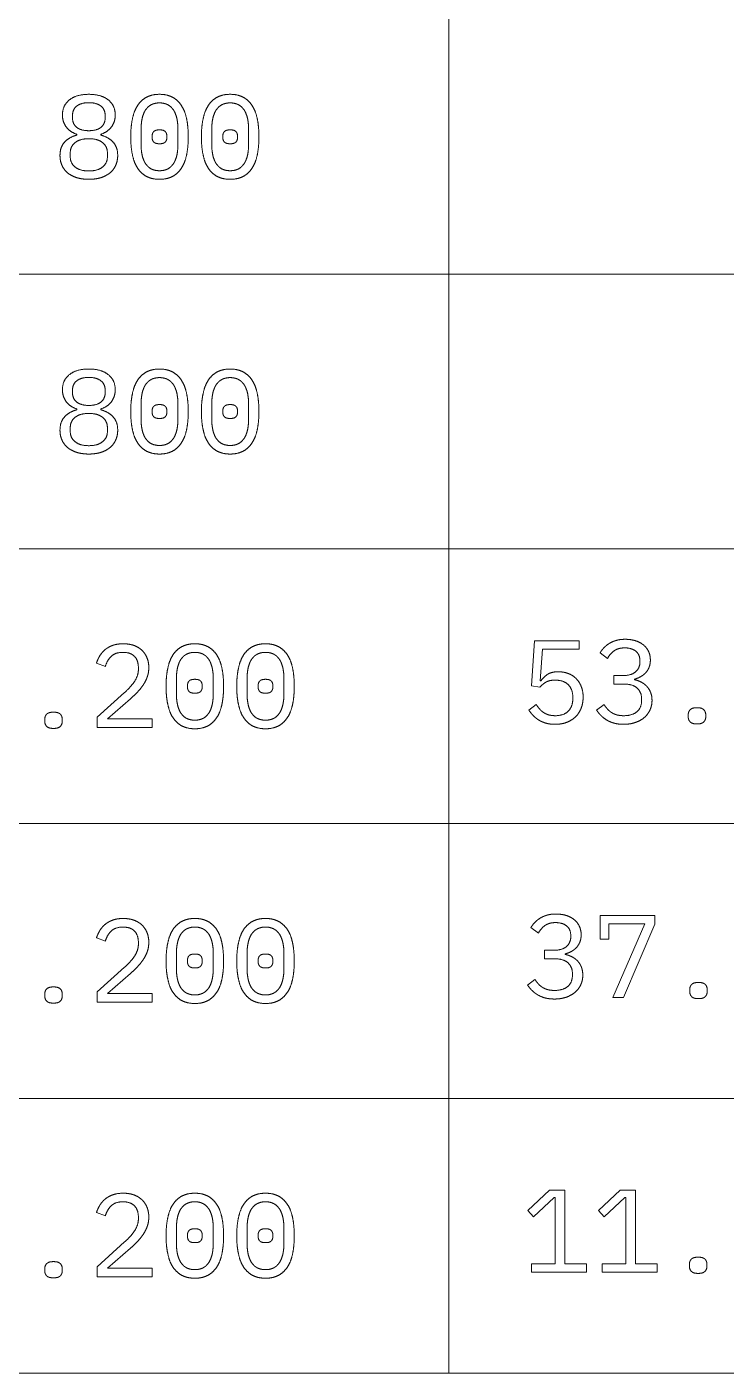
# Model space of a CAD drawing. Header units: millimetres. Extents: x 25 to 584, y 11 to 410.
# Drawn here: x 513.75 to 531.56, y 340 to 374.3 of the extents above; entities that cross this region are included whole.
import ezdxf

# ---------------------------------------------------------------- set-up
doc = ezdxf.new("R2010")
doc.units = ezdxf.units.MM
doc.layers.add('dims', color=7, linetype='Continuous', lineweight=5)

msp = doc.modelspace()

# ---------------------------------------------------------------- linework, layer by layer
at = {"layer": 'dims'}
for p, q in [((524.496, 340), (524.496, 410)), ((514.907, 371.992), (514.907, 372.034)), ((515.742, 372.034), (515.742, 371.992)), ((515.015, 371.566), (515.015, 371.542)), ((515.634, 371.542), (515.634, 371.566)), ((516.654, 371.329), (516.654, 371.671)), ((516.939, 371.533), (516.939, 371.467)), ((517.31, 371.467), (517.31, 371.533)), ((517.595, 371.671), (517.595, 371.329)), ((518.454, 371.329), (518.454, 371.671)), ((518.739, 371.533), (518.739, 371.467)), ((519.11, 371.467), (519.11, 371.533)), ((519.395, 371.671), (519.395, 371.329)), ((514.85, 371.008), (514.85, 371.074)), ((515.799, 371.074), (515.799, 371.008)), ((447.088, 368), (584, 368)), ((514.907, 364.992), (514.907, 365.034)), ((515.742, 365.034), (515.742, 364.992)), ((516.654, 364.329), (516.654, 364.671)), ((517.595, 364.671), (517.595, 364.329)), ((518.454, 364.329), (518.454, 364.671)), ((519.395, 364.671), (519.395, 364.329)), ((515.015, 364.566), (515.015, 364.542)), ((515.634, 364.542), (515.634, 364.566)), ((516.939, 364.533), (516.939, 364.467)), ((517.31, 364.467), (517.31, 364.533)), ((518.739, 364.533), (518.739, 364.467)), ((519.11, 364.467), (519.11, 364.533)), ((514.85, 364.008), (514.85, 364.074)), ((515.799, 364.074), (515.799, 364.008)), ((447.088, 361), (584, 361)), ((526.677, 358.661), (526.602, 357.509)), ((527.817, 358.661), (526.677, 358.661)), ((526.822, 357.641), (526.882, 358.442)), ((526.882, 358.442), (527.817, 358.442)), ((527.817, 358.442), (527.817, 358.661)), ((528.349, 358.355), (528.537, 358.211)), ((529.362, 358.142), (529.362, 358.121)), ((515.52, 358.091), (515.745, 358.007)), ((516.587, 357.968), (516.587, 357.932)), ((528.925, 357.773), (528.694, 357.773)), ((528.694, 357.773), (528.694, 357.557)), ((517.554, 357.329), (517.554, 357.671)), ((517.839, 357.533), (517.839, 357.467)), ((518.21, 357.467), (518.21, 357.533)), ((518.495, 357.671), (518.495, 357.329)), ((519.354, 357.329), (519.354, 357.671)), ((519.639, 357.533), (519.639, 357.467)), ((520.01, 357.467), (520.01, 357.533)), ((520.295, 357.671), (520.295, 357.329)), ((526.602, 357.509), (526.815, 357.479)), ((526.842, 357.641), (526.822, 357.641)), ((528.694, 357.557), (528.942, 357.557)), ((529.219, 357.668), (529.219, 357.68)), ((516.237, 357.341), (515.537, 356.711)), ((515.799, 356.672), (516.384, 357.182)), ((527.652, 357.215), (527.652, 357.191)), ((529.405, 357.167), (529.405, 357.143)), ((526.722, 357.032), (526.534, 356.888)), ((528.447, 357.032), (528.259, 356.888)), ((530.592, 356.774), (530.592, 356.72)), ((531.037, 356.72), (531.037, 356.774)), ((514.202, 356.66), (514.202, 356.606)), ((514.647, 356.606), (514.647, 356.66)), ((515.537, 356.711), (515.537, 356.453)), ((515.537, 356.453), (516.935, 356.453)), ((516.935, 356.672), (515.799, 356.672)), ((516.935, 356.453), (516.935, 356.672)), ((447.088, 354), (584, 354)), ((528.347, 351.661), (528.347, 351.055)), ((529.745, 351.661), (528.347, 351.661)), ((529.745, 351.439), (529.745, 351.661)), ((526.586, 351.355), (526.775, 351.211)), ((528.572, 351.445), (529.49, 351.445)), ((528.572, 351.055), (528.572, 351.445)), ((529.49, 351.445), (528.671, 349.567)), ((528.941, 349.567), (529.745, 351.439)), ((515.52, 351.091), (515.745, 351.007)), ((516.587, 350.968), (516.587, 350.932)), ((527.6, 351.142), (527.6, 351.121)), ((528.347, 351.055), (528.572, 351.055)), ((517.554, 350.329), (517.554, 350.671)), ((518.495, 350.671), (518.495, 350.329)), ((519.354, 350.329), (519.354, 350.671)), ((520.295, 350.671), (520.295, 350.329)), ((527.162, 350.773), (526.931, 350.773)), ((526.931, 350.773), (526.931, 350.557)), ((526.931, 350.557), (527.18, 350.557)), ((527.456, 350.668), (527.456, 350.68)), ((516.237, 350.341), (515.537, 349.711)), ((517.839, 350.533), (517.839, 350.467)), ((518.21, 350.467), (518.21, 350.533)), ((519.639, 350.533), (519.639, 350.467)), ((520.01, 350.467), (520.01, 350.533)), ((515.799, 349.672), (516.384, 350.182)), ((526.685, 350.032), (526.496, 349.888)), ((527.642, 350.167), (527.642, 350.143)), ((514.202, 349.66), (514.202, 349.606)), ((514.647, 349.606), (514.647, 349.66)), ((515.537, 349.711), (515.537, 349.453)), ((516.935, 349.672), (515.799, 349.672)), ((516.935, 349.453), (516.935, 349.672)), ((528.671, 349.567), (528.941, 349.567)), ((530.63, 349.774), (530.63, 349.72)), ((531.074, 349.72), (531.074, 349.774)), ((515.537, 349.453), (516.935, 349.453)), ((447.088, 347), (584, 347)), ((527.059, 344.661), (526.504, 344.142)), ((526.65, 343.983), (527.179, 344.475)), ((527.452, 344.661), (527.059, 344.661)), ((527.179, 344.475), (527.2, 344.475)), ((527.2, 344.475), (527.2, 342.786)), ((527.452, 342.786), (527.452, 344.661)), ((528.859, 344.661), (528.304, 344.142)), ((528.45, 343.983), (528.979, 344.475)), ((529.252, 344.661), (528.859, 344.661)), ((528.979, 344.475), (529, 344.475)), ((529, 344.475), (529, 342.786)), ((529.252, 342.786), (529.252, 344.661)), ((515.52, 344.091), (515.745, 344.007)), ((526.504, 344.142), (526.65, 343.983)), ((528.304, 344.142), (528.45, 343.983)), ((516.587, 343.968), (516.587, 343.932)), ((517.554, 343.329), (517.554, 343.671)), ((517.839, 343.533), (517.839, 343.467)), ((518.21, 343.467), (518.21, 343.533)), ((518.495, 343.671), (518.495, 343.329)), ((519.354, 343.329), (519.354, 343.671)), ((519.639, 343.533), (519.639, 343.467)), ((520.01, 343.467), (520.01, 343.533)), ((520.295, 343.671), (520.295, 343.329)), ((516.237, 343.341), (515.537, 342.711)), ((515.799, 342.672), (516.384, 343.182)), ((514.202, 342.66), (514.202, 342.606)), ((514.647, 342.606), (514.647, 342.66)), ((515.537, 342.711), (515.537, 342.453)), ((516.935, 342.672), (515.799, 342.672)), ((516.935, 342.453), (516.935, 342.672)), ((526.6, 342.786), (526.6, 342.567)), ((527.2, 342.786), (526.6, 342.786)), ((528.004, 342.786), (527.452, 342.786)), ((528.004, 342.567), (528.004, 342.786)), ((528.4, 342.786), (528.4, 342.567)), ((529, 342.786), (528.4, 342.786)), ((529.804, 342.786), (529.252, 342.786)), ((529.804, 342.567), (529.804, 342.786)), ((530.622, 342.774), (530.622, 342.72)), ((531.067, 342.72), (531.067, 342.774)), ((515.537, 342.453), (516.935, 342.453)), ((526.6, 342.567), (528.004, 342.567)), ((528.4, 342.567), (529.804, 342.567)), ((447.088, 340), (584, 340))]:
    msp.add_line(p, q, dxfattribs=at)
for points in [[(514.83, 372.44), (515.007, 372.583), (515.325, 372.583)], [(515.325, 372.583), (515.642, 372.583), (515.82, 372.44)], [(516.567, 372.298), (516.657, 372.436), (516.795, 372.509)], [(516.795, 372.509), (516.932, 372.583), (517.125, 372.583)], [(517.125, 372.583), (517.317, 372.583), (517.455, 372.509)], [(517.455, 372.509), (517.592, 372.436), (517.682, 372.298)], [(518.367, 372.298), (518.457, 372.436), (518.595, 372.509)], [(518.595, 372.509), (518.732, 372.583), (518.925, 372.583)], [(518.925, 372.583), (519.117, 372.583), (519.255, 372.509)], [(519.255, 372.509), (519.392, 372.436), (519.482, 372.298)], [(514.652, 372.058), (514.652, 372.298), (514.83, 372.44)], [(515.017, 372.283), (514.907, 372.196), (514.907, 372.034)], [(515.325, 372.37), (515.127, 372.37), (515.017, 372.283)], [(515.632, 372.283), (515.522, 372.37), (515.325, 372.37)], [(515.742, 372.034), (515.742, 372.196), (515.632, 372.283)], [(515.82, 372.44), (515.997, 372.298), (515.997, 372.058)], [(516.435, 371.958), (516.477, 372.16), (516.567, 372.298)], [(516.763, 372.175), (516.707, 372.085), (516.681, 371.956)], [(516.909, 372.314), (516.819, 372.265), (516.763, 372.175)], [(517.125, 372.364), (516.999, 372.364), (516.909, 372.314)], [(517.34, 372.314), (517.25, 372.364), (517.125, 372.364)], [(517.486, 372.175), (517.43, 372.265), (517.34, 372.314)], [(517.569, 371.956), (517.542, 372.085), (517.486, 372.175)], [(517.682, 372.298), (517.772, 372.16), (517.815, 371.958)], [(518.235, 371.958), (518.277, 372.16), (518.367, 372.298)], [(518.563, 372.175), (518.507, 372.085), (518.481, 371.956)], [(518.709, 372.314), (518.619, 372.265), (518.563, 372.175)], [(518.925, 372.364), (518.799, 372.364), (518.709, 372.314)], [(519.14, 372.314), (519.05, 372.364), (518.925, 372.364)], [(519.286, 372.175), (519.23, 372.265), (519.14, 372.314)], [(519.369, 371.956), (519.342, 372.085), (519.286, 372.175)], [(519.482, 372.298), (519.572, 372.16), (519.615, 371.958)], [(514.75, 371.75), (514.652, 371.878), (514.652, 372.058)], [(514.907, 371.992), (514.907, 371.83), (515.014, 371.743)], [(515.635, 371.743), (515.742, 371.83), (515.742, 371.992)], [(515.997, 372.058), (515.997, 371.878), (515.899, 371.75)], [(516.392, 371.5), (516.392, 371.755), (516.435, 371.958)], [(516.681, 371.956), (516.654, 371.827), (516.654, 371.671)], [(517.595, 371.671), (517.595, 371.827), (517.569, 371.956)], [(517.815, 371.958), (517.857, 371.755), (517.857, 371.5)], [(518.192, 371.5), (518.192, 371.755), (518.235, 371.958)], [(518.481, 371.956), (518.454, 371.827), (518.454, 371.671)], [(519.395, 371.671), (519.395, 371.827), (519.369, 371.956)], [(519.615, 371.958), (519.657, 371.755), (519.657, 371.5)], [(514.707, 371.365), (514.824, 371.491), (515.015, 371.542)], [(515.015, 371.566), (514.847, 371.623), (514.75, 371.75)], [(515.014, 371.743), (515.12, 371.656), (515.325, 371.656)], [(515.325, 371.656), (515.529, 371.656), (515.635, 371.743)], [(515.899, 371.75), (515.802, 371.623), (515.634, 371.566)], [(515.634, 371.542), (515.825, 371.491), (515.942, 371.365)], [(516.435, 371.041), (516.392, 371.242), (516.392, 371.5)], [(516.939, 371.533), (516.939, 371.593), (516.979, 371.635)], [(516.979, 371.635), (517.02, 371.677), (517.125, 371.677)], [(517.125, 371.677), (517.23, 371.677), (517.27, 371.635)], [(517.27, 371.635), (517.31, 371.593), (517.31, 371.533)], [(517.857, 371.5), (517.857, 371.242), (517.815, 371.041)], [(518.235, 371.041), (518.192, 371.242), (518.192, 371.5)], [(518.739, 371.533), (518.739, 371.593), (518.779, 371.635)], [(518.779, 371.635), (518.82, 371.677), (518.925, 371.677)], [(518.925, 371.677), (519.03, 371.677), (519.07, 371.635)], [(519.07, 371.635), (519.11, 371.593), (519.11, 371.533)], [(519.657, 371.5), (519.657, 371.242), (519.615, 371.041)], [(514.59, 371.023), (514.59, 371.239), (514.707, 371.365)], [(514.975, 371.353), (514.85, 371.254), (514.85, 371.074)], [(515.325, 371.452), (515.1, 371.452), (514.975, 371.353)], [(515.674, 371.353), (515.55, 371.452), (515.325, 371.452)], [(515.799, 371.074), (515.799, 371.254), (515.674, 371.353)], [(515.942, 371.365), (516.06, 371.239), (516.06, 371.023)], [(516.654, 371.329), (516.654, 371.17), (516.681, 371.043)], [(516.979, 371.365), (516.939, 371.407), (516.939, 371.467)], [(517.125, 371.323), (517.02, 371.323), (516.979, 371.365)], [(517.27, 371.365), (517.23, 371.323), (517.125, 371.323)], [(517.31, 371.467), (517.31, 371.407), (517.27, 371.365)], [(517.569, 371.043), (517.595, 371.17), (517.595, 371.329)], [(518.454, 371.329), (518.454, 371.17), (518.481, 371.043)], [(518.779, 371.365), (518.739, 371.407), (518.739, 371.467)], [(518.925, 371.323), (518.82, 371.323), (518.779, 371.365)], [(519.07, 371.365), (519.03, 371.323), (518.925, 371.323)], [(519.11, 371.467), (519.11, 371.407), (519.07, 371.365)], [(519.369, 371.043), (519.395, 371.17), (519.395, 371.329)], [(514.636, 370.783), (514.59, 370.894), (514.59, 371.023)], [(514.85, 371.008), (514.85, 370.828), (514.976, 370.729)], [(515.673, 370.729), (515.799, 370.828), (515.799, 371.008)], [(516.06, 371.023), (516.06, 370.894), (516.013, 370.783)], [(516.567, 370.702), (516.477, 370.84), (516.435, 371.041)], [(516.681, 371.043), (516.707, 370.915), (516.763, 370.825)], [(516.763, 370.825), (516.819, 370.735), (516.909, 370.685)], [(517.34, 370.685), (517.43, 370.735), (517.486, 370.825)], [(517.486, 370.825), (517.542, 370.915), (517.569, 371.043)], [(517.815, 371.041), (517.772, 370.84), (517.682, 370.702)], [(518.367, 370.702), (518.277, 370.84), (518.235, 371.041)], [(518.481, 371.043), (518.507, 370.915), (518.563, 370.825)], [(518.563, 370.825), (518.619, 370.735), (518.709, 370.685)], [(519.14, 370.685), (519.23, 370.735), (519.286, 370.825)], [(519.286, 370.825), (519.342, 370.915), (519.369, 371.043)], [(519.615, 371.041), (519.572, 370.84), (519.482, 370.702)], [(514.774, 370.591), (514.682, 370.672), (514.636, 370.783)], [(515.004, 370.464), (514.865, 370.51), (514.774, 370.591)], [(514.976, 370.729), (515.102, 370.63), (515.325, 370.63)], [(515.325, 370.417), (515.142, 370.417), (515.004, 370.464)], [(515.325, 370.63), (515.547, 370.63), (515.673, 370.729)], [(515.644, 370.464), (515.507, 370.417), (515.325, 370.417)], [(515.874, 370.591), (515.78, 370.51), (515.644, 370.464)], [(516.013, 370.783), (515.967, 370.672), (515.874, 370.591)], [(516.795, 370.49), (516.657, 370.564), (516.567, 370.702)], [(517.125, 370.417), (516.932, 370.417), (516.795, 370.49)], [(516.909, 370.685), (516.999, 370.636), (517.125, 370.636)], [(517.125, 370.636), (517.25, 370.636), (517.34, 370.685)], [(517.455, 370.49), (517.317, 370.417), (517.125, 370.417)], [(517.682, 370.702), (517.592, 370.564), (517.455, 370.49)], [(518.595, 370.49), (518.457, 370.564), (518.367, 370.702)], [(518.925, 370.417), (518.732, 370.417), (518.595, 370.49)], [(518.709, 370.685), (518.799, 370.636), (518.925, 370.636)], [(518.925, 370.636), (519.05, 370.636), (519.14, 370.685)], [(519.255, 370.49), (519.117, 370.417), (518.925, 370.417)], [(519.482, 370.702), (519.392, 370.564), (519.255, 370.49)], [(514.652, 365.058), (514.652, 365.298), (514.83, 365.44)], [(514.83, 365.44), (515.007, 365.583), (515.325, 365.583)], [(515.325, 365.37), (515.127, 365.37), (515.017, 365.283)], [(515.325, 365.583), (515.642, 365.583), (515.82, 365.44)], [(515.632, 365.283), (515.522, 365.37), (515.325, 365.37)], [(515.82, 365.44), (515.997, 365.298), (515.997, 365.058)], [(516.435, 364.958), (516.477, 365.16), (516.567, 365.298)], [(516.567, 365.298), (516.657, 365.436), (516.795, 365.509)], [(516.909, 365.314), (516.819, 365.265), (516.763, 365.175)], [(516.795, 365.509), (516.932, 365.583), (517.125, 365.583)], [(517.125, 365.364), (516.999, 365.364), (516.909, 365.314)], [(517.125, 365.583), (517.317, 365.583), (517.455, 365.509)], [(517.34, 365.314), (517.25, 365.364), (517.125, 365.364)], [(517.486, 365.175), (517.43, 365.265), (517.34, 365.314)], [(517.455, 365.509), (517.592, 365.436), (517.682, 365.298)], [(517.682, 365.298), (517.772, 365.16), (517.815, 364.958)], [(518.235, 364.958), (518.277, 365.16), (518.367, 365.298)], [(518.367, 365.298), (518.457, 365.436), (518.595, 365.509)], [(518.709, 365.314), (518.619, 365.265), (518.563, 365.175)], [(518.595, 365.509), (518.732, 365.583), (518.925, 365.583)], [(518.925, 365.364), (518.799, 365.364), (518.709, 365.314)], [(518.925, 365.583), (519.117, 365.583), (519.255, 365.509)], [(519.14, 365.314), (519.05, 365.364), (518.925, 365.364)], [(519.286, 365.175), (519.23, 365.265), (519.14, 365.314)], [(519.255, 365.509), (519.392, 365.436), (519.482, 365.298)], [(519.482, 365.298), (519.572, 365.16), (519.615, 364.958)], [(514.75, 364.75), (514.652, 364.878), (514.652, 365.058)], [(515.017, 365.283), (514.907, 365.196), (514.907, 365.034)], [(514.907, 364.992), (514.907, 364.83), (515.014, 364.743)], [(515.742, 365.034), (515.742, 365.196), (515.632, 365.283)], [(515.635, 364.743), (515.742, 364.83), (515.742, 364.992)], [(515.997, 365.058), (515.997, 364.878), (515.899, 364.75)], [(516.392, 364.5), (516.392, 364.755), (516.435, 364.958)], [(516.681, 364.956), (516.654, 364.827), (516.654, 364.671)], [(516.763, 365.175), (516.707, 365.085), (516.681, 364.956)], [(517.569, 364.956), (517.542, 365.085), (517.486, 365.175)], [(517.595, 364.671), (517.595, 364.827), (517.569, 364.956)], [(517.815, 364.958), (517.857, 364.755), (517.857, 364.5)], [(518.192, 364.5), (518.192, 364.755), (518.235, 364.958)], [(518.481, 364.956), (518.454, 364.827), (518.454, 364.671)], [(518.563, 365.175), (518.507, 365.085), (518.481, 364.956)], [(519.369, 364.956), (519.342, 365.085), (519.286, 365.175)], [(519.395, 364.671), (519.395, 364.827), (519.369, 364.956)], [(519.615, 364.958), (519.657, 364.755), (519.657, 364.5)], [(515.015, 364.566), (514.847, 364.623), (514.75, 364.75)], [(515.014, 364.743), (515.12, 364.656), (515.325, 364.656)], [(515.325, 364.656), (515.529, 364.656), (515.635, 364.743)], [(515.899, 364.75), (515.802, 364.623), (515.634, 364.566)], [(516.939, 364.533), (516.939, 364.593), (516.979, 364.635)], [(516.979, 364.635), (517.02, 364.677), (517.125, 364.677)], [(517.125, 364.677), (517.23, 364.677), (517.27, 364.635)], [(517.27, 364.635), (517.31, 364.593), (517.31, 364.533)], [(518.739, 364.533), (518.739, 364.593), (518.779, 364.635)], [(518.779, 364.635), (518.82, 364.677), (518.925, 364.677)], [(518.925, 364.677), (519.03, 364.677), (519.07, 364.635)], [(519.07, 364.635), (519.11, 364.593), (519.11, 364.533)], [(514.59, 364.023), (514.59, 364.239), (514.707, 364.365)], [(514.707, 364.365), (514.824, 364.491), (515.015, 364.542)], [(514.975, 364.353), (514.85, 364.254), (514.85, 364.074)], [(515.325, 364.452), (515.1, 364.452), (514.975, 364.353)], [(515.674, 364.353), (515.55, 364.452), (515.325, 364.452)], [(515.634, 364.542), (515.825, 364.491), (515.942, 364.365)], [(515.799, 364.074), (515.799, 364.254), (515.674, 364.353)], [(515.942, 364.365), (516.06, 364.239), (516.06, 364.023)], [(516.435, 364.041), (516.392, 364.242), (516.392, 364.5)], [(516.654, 364.329), (516.654, 364.17), (516.681, 364.043)], [(516.979, 364.365), (516.939, 364.407), (516.939, 364.467)], [(517.125, 364.323), (517.02, 364.323), (516.979, 364.365)], [(517.27, 364.365), (517.23, 364.323), (517.125, 364.323)], [(517.31, 364.467), (517.31, 364.407), (517.27, 364.365)], [(517.569, 364.043), (517.595, 364.17), (517.595, 364.329)], [(517.857, 364.5), (517.857, 364.242), (517.815, 364.041)], [(518.235, 364.041), (518.192, 364.242), (518.192, 364.5)], [(518.454, 364.329), (518.454, 364.17), (518.481, 364.043)], [(518.779, 364.365), (518.739, 364.407), (518.739, 364.467)], [(518.925, 364.323), (518.82, 364.323), (518.779, 364.365)], [(519.07, 364.365), (519.03, 364.323), (518.925, 364.323)], [(519.11, 364.467), (519.11, 364.407), (519.07, 364.365)], [(519.369, 364.043), (519.395, 364.17), (519.395, 364.329)], [(519.657, 364.5), (519.657, 364.242), (519.615, 364.041)], [(514.636, 363.783), (514.59, 363.894), (514.59, 364.023)], [(514.85, 364.008), (514.85, 363.828), (514.976, 363.729)], [(515.673, 363.729), (515.799, 363.828), (515.799, 364.008)], [(516.06, 364.023), (516.06, 363.894), (516.013, 363.783)], [(516.567, 363.702), (516.477, 363.84), (516.435, 364.041)], [(516.681, 364.043), (516.707, 363.915), (516.763, 363.825)], [(517.486, 363.825), (517.542, 363.915), (517.569, 364.043)], [(517.815, 364.041), (517.772, 363.84), (517.682, 363.702)], [(518.367, 363.702), (518.277, 363.84), (518.235, 364.041)], [(518.481, 364.043), (518.507, 363.915), (518.563, 363.825)], [(519.286, 363.825), (519.342, 363.915), (519.369, 364.043)], [(519.615, 364.041), (519.572, 363.84), (519.482, 363.702)], [(514.774, 363.591), (514.682, 363.672), (514.636, 363.783)], [(515.004, 363.464), (514.865, 363.51), (514.774, 363.591)], [(514.976, 363.729), (515.102, 363.63), (515.325, 363.63)], [(515.325, 363.63), (515.547, 363.63), (515.673, 363.729)], [(515.874, 363.591), (515.78, 363.51), (515.644, 363.464)], [(516.013, 363.783), (515.967, 363.672), (515.874, 363.591)], [(516.795, 363.49), (516.657, 363.564), (516.567, 363.702)], [(516.763, 363.825), (516.819, 363.735), (516.909, 363.685)], [(516.909, 363.685), (516.999, 363.636), (517.125, 363.636)], [(517.125, 363.636), (517.25, 363.636), (517.34, 363.685)], [(517.34, 363.685), (517.43, 363.735), (517.486, 363.825)], [(517.682, 363.702), (517.592, 363.564), (517.455, 363.49)], [(518.595, 363.49), (518.457, 363.564), (518.367, 363.702)], [(518.563, 363.825), (518.619, 363.735), (518.709, 363.685)], [(518.709, 363.685), (518.799, 363.636), (518.925, 363.636)], [(518.925, 363.636), (519.05, 363.636), (519.14, 363.685)], [(519.14, 363.685), (519.23, 363.735), (519.286, 363.825)], [(519.482, 363.702), (519.392, 363.564), (519.255, 363.49)], [(515.325, 363.417), (515.142, 363.417), (515.004, 363.464)], [(515.644, 363.464), (515.507, 363.417), (515.325, 363.417)], [(517.125, 363.417), (516.932, 363.417), (516.795, 363.49)], [(517.455, 363.49), (517.317, 363.417), (517.125, 363.417)], [(518.925, 363.417), (518.732, 363.417), (518.595, 363.49)], [(519.255, 363.49), (519.117, 363.417), (518.925, 363.417)], [(515.736, 358.43), (515.817, 358.499), (515.932, 358.541)], [(515.932, 358.541), (516.047, 358.583), (516.2, 358.583)], [(516.2, 358.583), (516.357, 358.583), (516.478, 358.538)], [(516.478, 358.538), (516.6, 358.493), (516.682, 358.412)], [(517.467, 358.298), (517.557, 358.436), (517.695, 358.509)], [(517.695, 358.509), (517.832, 358.583), (518.025, 358.583)], [(518.025, 358.583), (518.217, 358.583), (518.355, 358.509)], [(518.355, 358.509), (518.492, 358.436), (518.582, 358.298)], [(519.267, 358.298), (519.357, 358.436), (519.495, 358.509)], [(519.495, 358.509), (519.632, 358.583), (519.825, 358.583)], [(519.825, 358.583), (520.017, 358.583), (520.155, 358.509)], [(520.155, 358.509), (520.292, 358.436), (520.382, 358.298)], [(528.349, 358.355), (528.387, 358.418), (528.445, 358.48)], [(528.445, 358.48), (528.502, 358.541), (528.578, 358.589)], [(528.578, 358.589), (528.655, 358.637), (528.755, 358.667)], [(528.979, 358.478), (528.81, 358.478), (528.707, 358.405)], [(528.755, 358.667), (528.855, 358.697), (528.985, 358.697)], [(529.256, 358.394), (529.15, 358.478), (528.979, 358.478)], [(528.985, 358.697), (529.12, 358.697), (529.237, 358.663)], [(529.237, 358.663), (529.354, 358.628), (529.441, 358.56)], [(529.441, 358.56), (529.527, 358.493), (529.577, 358.394)], [(515.52, 358.091), (515.55, 358.184), (515.602, 358.272)], [(515.602, 358.272), (515.655, 358.361), (515.736, 358.43)], [(515.899, 358.266), (515.795, 358.169), (515.745, 358.007)], [(516.195, 358.364), (516.002, 358.364), (515.899, 358.266)], [(516.489, 358.26), (516.39, 358.364), (516.195, 358.364)], [(516.587, 357.968), (516.587, 358.157), (516.489, 358.26)], [(516.682, 358.412), (516.765, 358.331), (516.808, 358.22)], [(516.808, 358.22), (516.852, 358.109), (516.852, 357.977)], [(517.335, 357.958), (517.377, 358.16), (517.467, 358.298)], [(517.663, 358.175), (517.607, 358.085), (517.581, 357.956)], [(517.809, 358.314), (517.719, 358.265), (517.663, 358.175)], [(518.025, 358.364), (517.899, 358.364), (517.809, 358.314)], [(518.24, 358.314), (518.15, 358.364), (518.025, 358.364)], [(518.386, 358.175), (518.33, 358.265), (518.24, 358.314)], [(518.469, 357.956), (518.442, 358.085), (518.386, 358.175)], [(518.582, 358.298), (518.672, 358.16), (518.715, 357.958)], [(519.135, 357.958), (519.177, 358.16), (519.267, 358.298)], [(519.463, 358.175), (519.407, 358.085), (519.381, 357.956)], [(519.609, 358.314), (519.519, 358.265), (519.463, 358.175)], [(519.825, 358.364), (519.699, 358.364), (519.609, 358.314)], [(520.04, 358.314), (519.95, 358.364), (519.825, 358.364)], [(520.186, 358.175), (520.13, 358.265), (520.04, 358.314)], [(520.269, 357.956), (520.242, 358.085), (520.186, 358.175)], [(520.382, 358.298), (520.472, 358.16), (520.515, 357.958)], [(528.707, 358.405), (528.604, 358.331), (528.537, 358.211)], [(529.253, 357.87), (529.362, 357.968), (529.362, 358.121)], [(529.362, 358.142), (529.362, 358.31), (529.256, 358.394)], [(529.577, 358.394), (529.627, 358.295), (529.627, 358.169)], [(529.627, 358.169), (529.627, 358.067), (529.595, 357.986)], [(516.489, 357.624), (516.587, 357.77), (516.587, 357.932)], [(516.817, 357.752), (516.782, 357.647), (516.721, 357.551)], [(516.852, 357.977), (516.852, 357.857), (516.817, 357.752)], [(517.292, 357.5), (517.292, 357.755), (517.335, 357.958)], [(517.581, 357.956), (517.554, 357.827), (517.554, 357.671)], [(518.495, 357.671), (518.495, 357.827), (518.469, 357.956)], [(518.715, 357.958), (518.757, 357.755), (518.757, 357.5)], [(519.092, 357.5), (519.092, 357.755), (519.135, 357.958)], [(519.381, 357.956), (519.354, 357.827), (519.354, 357.671)], [(520.295, 357.671), (520.295, 357.827), (520.269, 357.956)], [(520.515, 357.958), (520.557, 357.755), (520.557, 357.5)], [(526.842, 357.641), (526.92, 357.746), (527.016, 357.808)], [(527.016, 357.808), (527.112, 357.869), (527.28, 357.869)], [(527.28, 357.869), (527.419, 357.869), (527.534, 357.826)], [(527.534, 357.826), (527.65, 357.782), (527.734, 357.698)], [(528.925, 357.773), (529.144, 357.773), (529.253, 357.87)], [(529.508, 357.845), (529.452, 357.785), (529.377, 357.743)], [(529.595, 357.986), (529.564, 357.905), (529.508, 357.845)], [(516.237, 357.341), (516.39, 357.479), (516.489, 357.624)], [(516.721, 357.551), (516.66, 357.455), (516.574, 357.364)], [(517.335, 357.041), (517.292, 357.242), (517.292, 357.5)], [(517.839, 357.533), (517.839, 357.593), (517.879, 357.635)], [(517.879, 357.365), (517.839, 357.407), (517.839, 357.467)], [(517.879, 357.635), (517.92, 357.677), (518.025, 357.677)], [(518.025, 357.677), (518.13, 357.677), (518.17, 357.635)], [(518.17, 357.635), (518.21, 357.593), (518.21, 357.533)], [(518.21, 357.467), (518.21, 357.407), (518.17, 357.365)], [(518.757, 357.5), (518.757, 357.242), (518.715, 357.041)], [(519.135, 357.041), (519.092, 357.242), (519.092, 357.5)], [(519.639, 357.533), (519.639, 357.593), (519.679, 357.635)], [(519.679, 357.365), (519.639, 357.407), (519.639, 357.467)], [(519.679, 357.635), (519.72, 357.677), (519.825, 357.677)], [(519.825, 357.677), (519.93, 357.677), (519.97, 357.635)], [(519.97, 357.635), (520.01, 357.593), (520.01, 357.533)], [(520.01, 357.467), (520.01, 357.407), (519.97, 357.365)], [(520.557, 357.5), (520.557, 357.242), (520.515, 357.041)], [(526.967, 357.605), (526.885, 357.554), (526.815, 357.479)], [(527.2, 357.656), (527.05, 357.656), (526.967, 357.605)], [(527.536, 357.539), (527.419, 357.656), (527.2, 357.656)], [(527.652, 357.215), (527.652, 357.422), (527.536, 357.539)], [(527.734, 357.698), (527.817, 357.614), (527.866, 357.496)], [(527.866, 357.496), (527.914, 357.377), (527.914, 357.224)], [(529.289, 357.455), (529.174, 357.557), (528.942, 357.557)], [(529.377, 357.743), (529.302, 357.701), (529.219, 357.68)], [(529.219, 357.668), (529.305, 357.65), (529.386, 357.61)], [(529.405, 357.167), (529.405, 357.353), (529.289, 357.455)], [(529.386, 357.61), (529.467, 357.569), (529.531, 357.505)], [(529.531, 357.505), (529.594, 357.44), (529.631, 357.349)], [(516.574, 357.364), (516.489, 357.272), (516.384, 357.182)], [(517.554, 357.329), (517.554, 357.17), (517.581, 357.043)], [(518.025, 357.323), (517.92, 357.323), (517.879, 357.365)], [(518.17, 357.365), (518.13, 357.323), (518.025, 357.323)], [(518.469, 357.043), (518.495, 357.17), (518.495, 357.329)], [(519.354, 357.329), (519.354, 357.17), (519.381, 357.043)], [(519.825, 357.323), (519.72, 357.323), (519.679, 357.365)], [(519.97, 357.365), (519.93, 357.323), (519.825, 357.323)], [(520.269, 357.043), (520.295, 357.17), (520.295, 357.329)], [(527.537, 356.867), (527.652, 356.984), (527.652, 357.191)], [(527.914, 357.224), (527.914, 357.071), (527.866, 356.944)], [(529.286, 356.852), (529.405, 356.954), (529.405, 357.143)], [(529.669, 357.14), (529.669, 357.005), (529.616, 356.893)], [(529.631, 357.349), (529.669, 357.257), (529.669, 357.14)], [(514.202, 356.66), (514.202, 356.738), (514.252, 356.789)], [(514.252, 356.789), (514.302, 356.84), (514.425, 356.84)], [(514.425, 356.84), (514.547, 356.84), (514.597, 356.789)], [(514.597, 356.789), (514.647, 356.738), (514.647, 356.66)], [(517.467, 356.702), (517.377, 356.84), (517.335, 357.041)], [(517.581, 357.043), (517.607, 356.915), (517.663, 356.825)], [(517.663, 356.825), (517.719, 356.735), (517.809, 356.685)], [(518.24, 356.685), (518.33, 356.735), (518.386, 356.825)], [(518.386, 356.825), (518.442, 356.915), (518.469, 357.043)], [(518.715, 357.041), (518.672, 356.84), (518.582, 356.702)], [(519.267, 356.702), (519.177, 356.84), (519.135, 357.041)], [(519.381, 357.043), (519.407, 356.915), (519.463, 356.825)], [(519.463, 356.825), (519.519, 356.735), (519.609, 356.685)], [(520.04, 356.685), (520.13, 356.735), (520.186, 356.825)], [(520.186, 356.825), (520.242, 356.915), (520.269, 357.043)], [(520.515, 357.041), (520.472, 356.84), (520.382, 356.702)], [(526.642, 356.756), (526.582, 356.819), (526.534, 356.888)], [(526.781, 356.642), (526.702, 356.693), (526.642, 356.756)], [(526.722, 357.032), (526.765, 356.969), (526.808, 356.918)], [(526.808, 356.918), (526.852, 356.867), (526.909, 356.83)], [(526.909, 356.83), (526.965, 356.792), (527.037, 356.771)], [(527.037, 356.771), (527.11, 356.75), (527.205, 356.75)], [(527.205, 356.75), (527.422, 356.75), (527.537, 356.867)], [(527.725, 356.725), (527.632, 356.633), (527.5, 356.582)], [(527.866, 356.944), (527.817, 356.816), (527.725, 356.725)], [(528.368, 356.756), (528.307, 356.819), (528.259, 356.888)], [(528.512, 356.642), (528.43, 356.693), (528.368, 356.756)], [(528.447, 357.032), (528.49, 356.969), (528.535, 356.918)], [(528.535, 356.918), (528.58, 356.867), (528.638, 356.83)], [(528.638, 356.83), (528.697, 356.792), (528.772, 356.771)], [(528.772, 356.771), (528.847, 356.75), (528.945, 356.75)], [(528.945, 356.75), (529.167, 356.75), (529.286, 356.852)], [(529.616, 356.893), (529.564, 356.78), (529.469, 356.701)], [(530.592, 356.774), (530.592, 356.852), (530.642, 356.903)], [(530.642, 356.903), (530.692, 356.954), (530.815, 356.954)], [(530.815, 356.954), (530.937, 356.954), (530.987, 356.903)], [(530.987, 356.903), (531.037, 356.852), (531.037, 356.774)], [(514.252, 356.477), (514.202, 356.528), (514.202, 356.606)], [(514.425, 356.426), (514.302, 356.426), (514.252, 356.477)], [(514.597, 356.477), (514.547, 356.426), (514.425, 356.426)], [(514.647, 356.606), (514.647, 356.528), (514.597, 356.477)], [(517.695, 356.49), (517.557, 356.564), (517.467, 356.702)], [(518.025, 356.417), (517.832, 356.417), (517.695, 356.49)], [(517.809, 356.685), (517.899, 356.636), (518.025, 356.636)], [(518.025, 356.636), (518.15, 356.636), (518.24, 356.685)], [(518.355, 356.49), (518.217, 356.417), (518.025, 356.417)], [(518.582, 356.702), (518.492, 356.564), (518.355, 356.49)], [(519.495, 356.49), (519.357, 356.564), (519.267, 356.702)], [(519.825, 356.417), (519.632, 356.417), (519.495, 356.49)], [(519.609, 356.685), (519.699, 356.636), (519.825, 356.636)], [(519.825, 356.636), (519.95, 356.636), (520.04, 356.685)], [(520.155, 356.49), (520.017, 356.417), (519.825, 356.417)], [(520.382, 356.702), (520.292, 356.564), (520.155, 356.49)], [(526.964, 356.561), (526.86, 356.591), (526.781, 356.642)], [(527.2, 356.531), (527.067, 356.531), (526.964, 356.561)], [(527.5, 356.582), (527.367, 356.531), (527.2, 356.531)], [(528.701, 356.561), (528.595, 356.591), (528.512, 356.642)], [(528.945, 356.531), (528.807, 356.531), (528.701, 356.561)], [(529.241, 356.576), (529.107, 356.531), (528.945, 356.531)], [(529.469, 356.701), (529.375, 356.621), (529.241, 356.576)], [(530.642, 356.591), (530.592, 356.642), (530.592, 356.72)], [(530.815, 356.54), (530.692, 356.54), (530.642, 356.591)], [(530.987, 356.591), (530.937, 356.54), (530.815, 356.54)], [(531.037, 356.72), (531.037, 356.642), (530.987, 356.591)], [(515.932, 351.541), (516.047, 351.583), (516.2, 351.583)], [(516.2, 351.583), (516.357, 351.583), (516.478, 351.538)], [(517.695, 351.509), (517.832, 351.583), (518.025, 351.583)], [(518.025, 351.583), (518.217, 351.583), (518.355, 351.509)], [(519.495, 351.509), (519.632, 351.583), (519.825, 351.583)], [(519.825, 351.583), (520.017, 351.583), (520.155, 351.509)], [(526.682, 351.48), (526.739, 351.541), (526.815, 351.589)], [(526.815, 351.589), (526.892, 351.637), (526.992, 351.667)], [(526.992, 351.667), (527.093, 351.697), (527.222, 351.697)], [(527.222, 351.697), (527.357, 351.697), (527.474, 351.663)], [(527.474, 351.663), (527.591, 351.628), (527.678, 351.56)], [(515.52, 351.091), (515.55, 351.184), (515.602, 351.272)], [(515.602, 351.272), (515.655, 351.361), (515.736, 351.43)], [(515.736, 351.43), (515.817, 351.499), (515.932, 351.541)], [(515.899, 351.266), (515.795, 351.169), (515.745, 351.007)], [(516.195, 351.364), (516.002, 351.364), (515.899, 351.266)], [(516.489, 351.26), (516.39, 351.364), (516.195, 351.364)], [(516.478, 351.538), (516.6, 351.493), (516.682, 351.412)], [(516.587, 350.968), (516.587, 351.157), (516.489, 351.26)], [(516.682, 351.412), (516.765, 351.331), (516.808, 351.22)], [(517.335, 350.958), (517.377, 351.16), (517.467, 351.298)], [(517.467, 351.298), (517.557, 351.436), (517.695, 351.509)], [(517.809, 351.314), (517.719, 351.265), (517.663, 351.175)], [(518.025, 351.364), (517.899, 351.364), (517.809, 351.314)], [(518.24, 351.314), (518.15, 351.364), (518.025, 351.364)], [(518.386, 351.175), (518.33, 351.265), (518.24, 351.314)], [(518.355, 351.509), (518.492, 351.436), (518.582, 351.298)], [(518.582, 351.298), (518.672, 351.16), (518.715, 350.958)], [(519.135, 350.958), (519.177, 351.16), (519.267, 351.298)], [(519.267, 351.298), (519.357, 351.436), (519.495, 351.509)], [(519.609, 351.314), (519.519, 351.265), (519.463, 351.175)], [(519.825, 351.364), (519.699, 351.364), (519.609, 351.314)], [(520.04, 351.314), (519.95, 351.364), (519.825, 351.364)], [(520.186, 351.175), (520.13, 351.265), (520.04, 351.314)], [(520.155, 351.509), (520.292, 351.436), (520.382, 351.298)], [(520.382, 351.298), (520.472, 351.16), (520.515, 350.958)], [(526.586, 351.355), (526.625, 351.418), (526.682, 351.48)], [(526.945, 351.405), (526.841, 351.331), (526.775, 351.211)], [(527.216, 351.478), (527.048, 351.478), (526.945, 351.405)], [(527.494, 351.394), (527.387, 351.478), (527.216, 351.478)], [(527.6, 351.142), (527.6, 351.31), (527.494, 351.394)], [(527.678, 351.56), (527.765, 351.493), (527.815, 351.394)], [(527.815, 351.394), (527.864, 351.295), (527.864, 351.169)], [(516.489, 350.624), (516.587, 350.77), (516.587, 350.932)], [(516.808, 351.22), (516.852, 351.109), (516.852, 350.977)], [(516.852, 350.977), (516.852, 350.857), (516.817, 350.752)], [(517.292, 350.5), (517.292, 350.755), (517.335, 350.958)], [(517.581, 350.956), (517.554, 350.827), (517.554, 350.671)], [(517.663, 351.175), (517.607, 351.085), (517.581, 350.956)], [(518.469, 350.956), (518.442, 351.085), (518.386, 351.175)], [(518.495, 350.671), (518.495, 350.827), (518.469, 350.956)], [(518.715, 350.958), (518.757, 350.755), (518.757, 350.5)], [(519.092, 350.5), (519.092, 350.755), (519.135, 350.958)], [(519.381, 350.956), (519.354, 350.827), (519.354, 350.671)], [(519.463, 351.175), (519.407, 351.085), (519.381, 350.956)], [(520.269, 350.956), (520.242, 351.085), (520.186, 351.175)], [(520.295, 350.671), (520.295, 350.827), (520.269, 350.956)], [(520.515, 350.958), (520.557, 350.755), (520.557, 350.5)], [(527.491, 350.87), (527.6, 350.968), (527.6, 351.121)], [(527.833, 350.986), (527.801, 350.905), (527.746, 350.845)], [(527.864, 351.169), (527.864, 351.067), (527.833, 350.986)], [(516.237, 350.341), (516.39, 350.479), (516.489, 350.624)], [(516.721, 350.551), (516.66, 350.455), (516.574, 350.364)], [(516.817, 350.752), (516.782, 350.647), (516.721, 350.551)], [(517.839, 350.533), (517.839, 350.593), (517.879, 350.635)], [(517.879, 350.635), (517.92, 350.677), (518.025, 350.677)], [(518.025, 350.677), (518.13, 350.677), (518.17, 350.635)], [(518.17, 350.635), (518.21, 350.593), (518.21, 350.533)], [(519.639, 350.533), (519.639, 350.593), (519.679, 350.635)], [(519.679, 350.635), (519.72, 350.677), (519.825, 350.677)], [(519.825, 350.677), (519.93, 350.677), (519.97, 350.635)], [(519.97, 350.635), (520.01, 350.593), (520.01, 350.533)], [(527.162, 350.773), (527.381, 350.773), (527.491, 350.87)], [(527.527, 350.455), (527.411, 350.557), (527.18, 350.557)], [(527.615, 350.743), (527.54, 350.701), (527.456, 350.68)], [(527.456, 350.668), (527.543, 350.65), (527.624, 350.61)], [(527.746, 350.845), (527.69, 350.785), (527.615, 350.743)], [(527.624, 350.61), (527.705, 350.569), (527.768, 350.505)], [(516.574, 350.364), (516.489, 350.272), (516.384, 350.182)], [(517.335, 350.041), (517.292, 350.242), (517.292, 350.5)], [(517.554, 350.329), (517.554, 350.17), (517.581, 350.043)], [(517.879, 350.365), (517.839, 350.407), (517.839, 350.467)], [(518.025, 350.323), (517.92, 350.323), (517.879, 350.365)], [(518.17, 350.365), (518.13, 350.323), (518.025, 350.323)], [(518.21, 350.467), (518.21, 350.407), (518.17, 350.365)], [(518.469, 350.043), (518.495, 350.17), (518.495, 350.329)], [(518.757, 350.5), (518.757, 350.242), (518.715, 350.041)], [(519.135, 350.041), (519.092, 350.242), (519.092, 350.5)], [(519.354, 350.329), (519.354, 350.17), (519.381, 350.043)], [(519.679, 350.365), (519.639, 350.407), (519.639, 350.467)], [(519.825, 350.323), (519.72, 350.323), (519.679, 350.365)], [(519.97, 350.365), (519.93, 350.323), (519.825, 350.323)], [(520.01, 350.467), (520.01, 350.407), (519.97, 350.365)], [(520.269, 350.043), (520.295, 350.17), (520.295, 350.329)], [(520.557, 350.5), (520.557, 350.242), (520.515, 350.041)], [(527.642, 350.167), (527.642, 350.353), (527.527, 350.455)], [(527.768, 350.505), (527.831, 350.44), (527.869, 350.349)], [(527.869, 350.349), (527.906, 350.257), (527.906, 350.14)], [(517.467, 349.702), (517.377, 349.84), (517.335, 350.041)], [(517.581, 350.043), (517.607, 349.915), (517.663, 349.825)], [(518.386, 349.825), (518.442, 349.915), (518.469, 350.043)], [(518.715, 350.041), (518.672, 349.84), (518.582, 349.702)], [(519.267, 349.702), (519.177, 349.84), (519.135, 350.041)], [(519.381, 350.043), (519.407, 349.915), (519.463, 349.825)], [(520.186, 349.825), (520.242, 349.915), (520.269, 350.043)], [(520.515, 350.041), (520.472, 349.84), (520.382, 349.702)], [(526.606, 349.756), (526.544, 349.819), (526.496, 349.888)], [(526.685, 350.032), (526.727, 349.969), (526.772, 349.918)], [(526.772, 349.918), (526.817, 349.867), (526.876, 349.83)], [(527.524, 349.852), (527.642, 349.954), (527.642, 350.143)], [(527.854, 349.893), (527.801, 349.78), (527.707, 349.701)], [(527.906, 350.14), (527.906, 350.005), (527.854, 349.893)], [(530.63, 349.774), (530.63, 349.852), (530.68, 349.903)], [(530.68, 349.903), (530.729, 349.954), (530.852, 349.954)], [(530.852, 349.954), (530.975, 349.954), (531.025, 349.903)], [(531.025, 349.903), (531.074, 349.852), (531.074, 349.774)], [(514.202, 349.66), (514.202, 349.738), (514.252, 349.789)], [(514.252, 349.477), (514.202, 349.528), (514.202, 349.606)], [(514.252, 349.789), (514.302, 349.84), (514.425, 349.84)], [(514.425, 349.84), (514.547, 349.84), (514.597, 349.789)], [(514.597, 349.789), (514.647, 349.738), (514.647, 349.66)], [(514.647, 349.606), (514.647, 349.528), (514.597, 349.477)], [(517.695, 349.49), (517.557, 349.564), (517.467, 349.702)], [(517.663, 349.825), (517.719, 349.735), (517.809, 349.685)], [(517.809, 349.685), (517.899, 349.636), (518.025, 349.636)], [(518.025, 349.636), (518.15, 349.636), (518.24, 349.685)], [(518.24, 349.685), (518.33, 349.735), (518.386, 349.825)], [(518.582, 349.702), (518.492, 349.564), (518.355, 349.49)], [(519.495, 349.49), (519.357, 349.564), (519.267, 349.702)], [(519.463, 349.825), (519.519, 349.735), (519.609, 349.685)], [(519.609, 349.685), (519.699, 349.636), (519.825, 349.636)], [(519.825, 349.636), (519.95, 349.636), (520.04, 349.685)], [(520.04, 349.685), (520.13, 349.735), (520.186, 349.825)], [(520.382, 349.702), (520.292, 349.564), (520.155, 349.49)], [(526.75, 349.642), (526.667, 349.693), (526.606, 349.756)], [(526.939, 349.561), (526.832, 349.591), (526.75, 349.642)], [(526.876, 349.83), (526.934, 349.792), (527.009, 349.771)], [(527.183, 349.531), (527.045, 349.531), (526.939, 349.561)], [(527.009, 349.771), (527.084, 349.75), (527.183, 349.75)], [(527.183, 349.75), (527.405, 349.75), (527.524, 349.852)], [(527.479, 349.576), (527.345, 349.531), (527.183, 349.531)], [(527.707, 349.701), (527.612, 349.621), (527.479, 349.576)], [(530.68, 349.591), (530.63, 349.642), (530.63, 349.72)], [(530.852, 349.54), (530.729, 349.54), (530.68, 349.591)], [(531.025, 349.591), (530.975, 349.54), (530.852, 349.54)], [(531.074, 349.72), (531.074, 349.642), (531.025, 349.591)], [(514.425, 349.426), (514.302, 349.426), (514.252, 349.477)], [(514.597, 349.477), (514.547, 349.426), (514.425, 349.426)], [(518.025, 349.417), (517.832, 349.417), (517.695, 349.49)], [(518.355, 349.49), (518.217, 349.417), (518.025, 349.417)], [(519.825, 349.417), (519.632, 349.417), (519.495, 349.49)], [(520.155, 349.49), (520.017, 349.417), (519.825, 349.417)], [(515.602, 344.272), (515.655, 344.361), (515.736, 344.43)], [(515.736, 344.43), (515.817, 344.499), (515.932, 344.541)], [(515.932, 344.541), (516.047, 344.583), (516.2, 344.583)], [(516.2, 344.583), (516.357, 344.583), (516.478, 344.538)], [(516.478, 344.538), (516.6, 344.493), (516.682, 344.412)], [(516.682, 344.412), (516.765, 344.331), (516.808, 344.22)], [(517.467, 344.298), (517.557, 344.436), (517.695, 344.509)], [(517.695, 344.509), (517.832, 344.583), (518.025, 344.583)], [(518.025, 344.583), (518.217, 344.583), (518.355, 344.509)], [(518.355, 344.509), (518.492, 344.436), (518.582, 344.298)], [(519.267, 344.298), (519.357, 344.436), (519.495, 344.509)], [(519.495, 344.509), (519.632, 344.583), (519.825, 344.583)], [(519.825, 344.583), (520.017, 344.583), (520.155, 344.509)], [(520.155, 344.509), (520.292, 344.436), (520.382, 344.298)], [(515.52, 344.091), (515.55, 344.184), (515.602, 344.272)], [(515.899, 344.266), (515.795, 344.169), (515.745, 344.007)], [(516.195, 344.364), (516.002, 344.364), (515.899, 344.266)], [(516.489, 344.26), (516.39, 344.364), (516.195, 344.364)], [(516.587, 343.968), (516.587, 344.157), (516.489, 344.26)], [(516.808, 344.22), (516.852, 344.109), (516.852, 343.977)], [(517.335, 343.958), (517.377, 344.16), (517.467, 344.298)], [(517.663, 344.175), (517.607, 344.085), (517.581, 343.956)], [(517.809, 344.314), (517.719, 344.265), (517.663, 344.175)], [(518.025, 344.364), (517.899, 344.364), (517.809, 344.314)], [(518.24, 344.314), (518.15, 344.364), (518.025, 344.364)], [(518.386, 344.175), (518.33, 344.265), (518.24, 344.314)], [(518.469, 343.956), (518.442, 344.085), (518.386, 344.175)], [(518.582, 344.298), (518.672, 344.16), (518.715, 343.958)], [(519.135, 343.958), (519.177, 344.16), (519.267, 344.298)], [(519.463, 344.175), (519.407, 344.085), (519.381, 343.956)], [(519.609, 344.314), (519.519, 344.265), (519.463, 344.175)], [(519.825, 344.364), (519.699, 344.364), (519.609, 344.314)], [(520.04, 344.314), (519.95, 344.364), (519.825, 344.364)], [(520.186, 344.175), (520.13, 344.265), (520.04, 344.314)], [(520.269, 343.956), (520.242, 344.085), (520.186, 344.175)], [(520.382, 344.298), (520.472, 344.16), (520.515, 343.958)], [(516.489, 343.624), (516.587, 343.77), (516.587, 343.932)], [(516.817, 343.752), (516.782, 343.647), (516.721, 343.551)], [(516.852, 343.977), (516.852, 343.857), (516.817, 343.752)], [(517.292, 343.5), (517.292, 343.755), (517.335, 343.958)], [(517.581, 343.956), (517.554, 343.827), (517.554, 343.671)], [(518.495, 343.671), (518.495, 343.827), (518.469, 343.956)], [(518.715, 343.958), (518.757, 343.755), (518.757, 343.5)], [(519.092, 343.5), (519.092, 343.755), (519.135, 343.958)], [(519.381, 343.956), (519.354, 343.827), (519.354, 343.671)], [(520.295, 343.671), (520.295, 343.827), (520.269, 343.956)], [(520.515, 343.958), (520.557, 343.755), (520.557, 343.5)], [(516.237, 343.341), (516.39, 343.479), (516.489, 343.624)], [(516.574, 343.364), (516.489, 343.272), (516.384, 343.182)], [(516.721, 343.551), (516.66, 343.455), (516.574, 343.364)], [(517.335, 343.041), (517.292, 343.242), (517.292, 343.5)], [(517.839, 343.533), (517.839, 343.593), (517.879, 343.635)], [(517.879, 343.365), (517.839, 343.407), (517.839, 343.467)], [(517.879, 343.635), (517.92, 343.677), (518.025, 343.677)], [(518.025, 343.323), (517.92, 343.323), (517.879, 343.365)], [(518.025, 343.677), (518.13, 343.677), (518.17, 343.635)], [(518.17, 343.365), (518.13, 343.323), (518.025, 343.323)], [(518.17, 343.635), (518.21, 343.593), (518.21, 343.533)], [(518.21, 343.467), (518.21, 343.407), (518.17, 343.365)], [(518.757, 343.5), (518.757, 343.242), (518.715, 343.041)], [(519.135, 343.041), (519.092, 343.242), (519.092, 343.5)], [(519.639, 343.533), (519.639, 343.593), (519.679, 343.635)], [(519.679, 343.365), (519.639, 343.407), (519.639, 343.467)], [(519.679, 343.635), (519.72, 343.677), (519.825, 343.677)], [(519.825, 343.323), (519.72, 343.323), (519.679, 343.365)], [(519.825, 343.677), (519.93, 343.677), (519.97, 343.635)], [(519.97, 343.365), (519.93, 343.323), (519.825, 343.323)], [(519.97, 343.635), (520.01, 343.593), (520.01, 343.533)], [(520.01, 343.467), (520.01, 343.407), (519.97, 343.365)], [(520.557, 343.5), (520.557, 343.242), (520.515, 343.041)], [(517.467, 342.702), (517.377, 342.84), (517.335, 343.041)], [(517.554, 343.329), (517.554, 343.17), (517.581, 343.043)], [(517.581, 343.043), (517.607, 342.915), (517.663, 342.825)], [(518.386, 342.825), (518.442, 342.915), (518.469, 343.043)], [(518.469, 343.043), (518.495, 343.17), (518.495, 343.329)], [(518.715, 343.041), (518.672, 342.84), (518.582, 342.702)], [(519.267, 342.702), (519.177, 342.84), (519.135, 343.041)], [(519.354, 343.329), (519.354, 343.17), (519.381, 343.043)], [(519.381, 343.043), (519.407, 342.915), (519.463, 342.825)], [(520.186, 342.825), (520.242, 342.915), (520.269, 343.043)], [(520.269, 343.043), (520.295, 343.17), (520.295, 343.329)], [(520.515, 343.041), (520.472, 342.84), (520.382, 342.702)], [(514.202, 342.66), (514.202, 342.738), (514.252, 342.789)], [(514.252, 342.789), (514.302, 342.84), (514.425, 342.84)], [(514.425, 342.84), (514.547, 342.84), (514.597, 342.789)], [(514.597, 342.789), (514.647, 342.738), (514.647, 342.66)], [(517.695, 342.49), (517.557, 342.564), (517.467, 342.702)], [(517.663, 342.825), (517.719, 342.735), (517.809, 342.685)], [(517.809, 342.685), (517.899, 342.636), (518.025, 342.636)], [(518.025, 342.636), (518.15, 342.636), (518.24, 342.685)], [(518.24, 342.685), (518.33, 342.735), (518.386, 342.825)], [(518.582, 342.702), (518.492, 342.564), (518.355, 342.49)], [(519.495, 342.49), (519.357, 342.564), (519.267, 342.702)], [(519.463, 342.825), (519.519, 342.735), (519.609, 342.685)], [(519.609, 342.685), (519.699, 342.636), (519.825, 342.636)], [(519.825, 342.636), (519.95, 342.636), (520.04, 342.685)], [(520.04, 342.685), (520.13, 342.735), (520.186, 342.825)], [(520.382, 342.702), (520.292, 342.564), (520.155, 342.49)], [(530.622, 342.774), (530.622, 342.852), (530.672, 342.903)], [(530.672, 342.591), (530.622, 342.642), (530.622, 342.72)], [(530.672, 342.903), (530.722, 342.954), (530.845, 342.954)], [(530.845, 342.954), (530.967, 342.954), (531.017, 342.903)], [(531.017, 342.903), (531.067, 342.852), (531.067, 342.774)], [(531.067, 342.72), (531.067, 342.642), (531.017, 342.591)], [(514.252, 342.477), (514.202, 342.528), (514.202, 342.606)], [(514.425, 342.426), (514.302, 342.426), (514.252, 342.477)], [(514.597, 342.477), (514.547, 342.426), (514.425, 342.426)], [(514.647, 342.606), (514.647, 342.528), (514.597, 342.477)], [(518.025, 342.417), (517.832, 342.417), (517.695, 342.49)], [(518.355, 342.49), (518.217, 342.417), (518.025, 342.417)], [(519.825, 342.417), (519.632, 342.417), (519.495, 342.49)], [(520.155, 342.49), (520.017, 342.417), (519.825, 342.417)], [(530.845, 342.54), (530.722, 342.54), (530.672, 342.591)], [(531.017, 342.591), (530.967, 342.54), (530.845, 342.54)]]:
    msp.add_open_spline(points, degree=2, dxfattribs=at)

doc.saveas('drawing.dxf')
